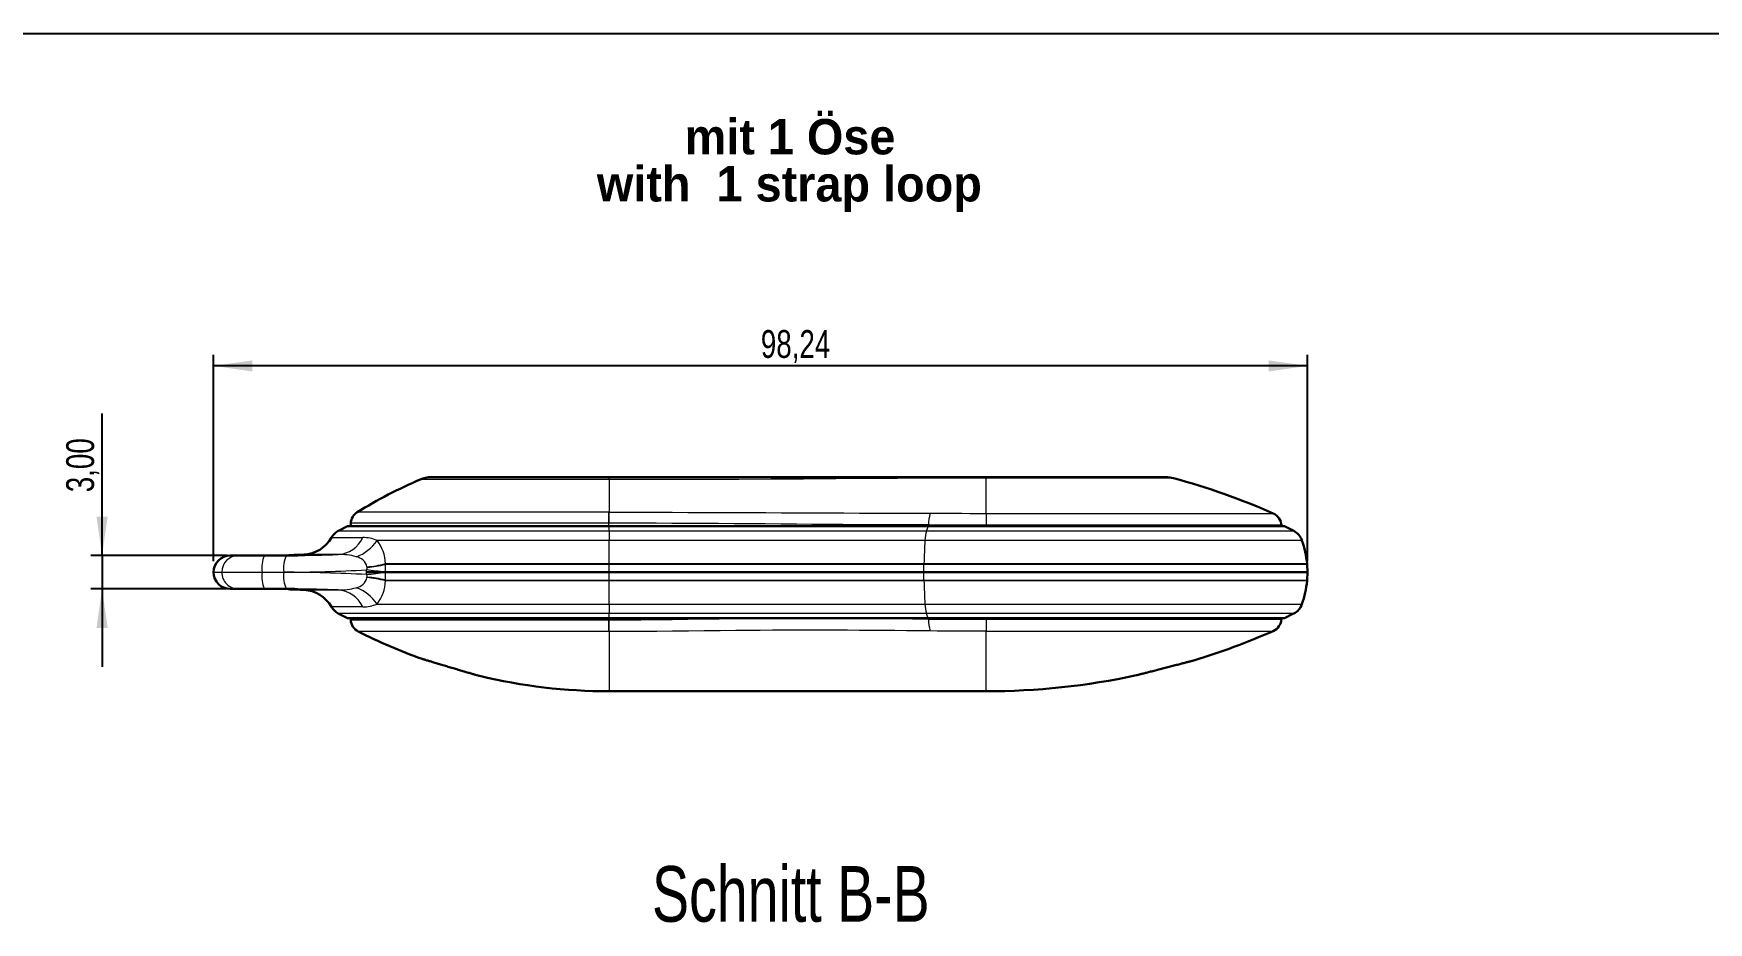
# Model space of a CAD drawing. Header units: millimetres. Extents: x 0 to 594, y 0 to 420.
# Drawn here: x 139.9 to 290.3, y 130.1 to 210 of the extents above; entities that cross this region are included whole.
import ezdxf

# ---------------------------------------------------------------- set-up
doc = ezdxf.new("R2010")
doc.units = ezdxf.units.MM
doc.linetypes.add('SLD-Durchgehend', pattern=[0])
doc.layers.add('BEM', color=7, linetype='SLD-Durchgehend')
doc.layers.add('SLD-0', color=7, linetype='SLD-Durchgehend')
doc.styles.add('SLDTEXTSTYLE0', font='ARIALBD.TTF', dxfattribs={"width": 0.948})
doc.styles.add('SLDTEXTSTYLE3', font='ARIALN.TTF', dxfattribs={"width": 0.87})
doc.dimstyles.new('SLDDIMSTYLE0', dxfattribs={"dimtxt": 2.5, "dimasz": 3.5, "dimexe": 0, "dimexo": 0.0625, "dimtad": 1, "dimrnd": 1e-09, "dimzin": 12, "dimdsep": 46, "dimtxsty": 'SLDTEXTSTYLE3', "dimsah": 1, "dimcen": 0.09, "dimadec": 0, "dimazin": 0, "dimtfac": 1, "dimtofl": 0, "dimtmove": 0, "dimatfit": 3, "dimfxl": 1, "dimtolj": 1, "dimtzin": 12, "dimarcsym": 0})
doc.dimstyles.new('SLDDIMSTYLE1', dxfattribs={"dimtxt": 2.5, "dimasz": 3.5, "dimexe": 0, "dimexo": 0.0625, "dimtad": 1, "dimrnd": 1e-09, "dimzin": 12, "dimdsep": 46, "dimtxsty": 'SLDTEXTSTYLE3', "dimsah": 1, "dimcen": 0.09, "dimadec": 0, "dimazin": 0, "dimtfac": 1, "dimtofl": 0, "dimtmove": 0, "dimatfit": 3, "dimfxl": 1, "dimtolj": 1, "dimtzin": 12, "dimarcsym": 0})

# ---------------------------------------------------------------- blocks, each defined once
blk = doc.blocks.new('SW_NOTE_1')
at = {"layer": 'BEM', "color": 0, "char_height": 3.175, "attachment_point": 1, "style": 'SLDTEXTSTYLE0'}
for s, insert in [('mit 1 Öse', (0, 4.09)), ('with  1 strap loop', (-7.88, -0.14))]:
    blk.add_mtext(s, dxfattribs=dict(at, insert=insert))
blk = doc.blocks.new('*D35')
at = {"layer": 'SLD-0'}
for p, q in [((156.06, 162.59), (156.06, 181.13)), ((254.3, 162.59), (254.3, 181.13)), ((254.3, 180.13), (156.06, 180.13))]:
    blk.add_line(p, q, dxfattribs=at)
for points in [[(156.06, 180.13), (159.56, 179.63), (159.56, 180.63)], [(254.3, 180.13), (250.8, 180.63), (250.8, 179.63)]]:
    blk.add_solid(points, dxfattribs=at)
at = {"layer": 'SLD-0', "insert": (205.21, 183.35), "char_height": 2.5, "attachment_point": 1, "style": 'SLDTEXTSTYLE3'}
blk.add_mtext('98,24', dxfattribs=at)
blk = doc.blocks.new('*D36')
at = {"layer": 'SLD-0'}
for p, q in [((146.06, 163.09), (146.06, 175.85)), ((157.29, 163.09), (145.06, 163.09)), ((146.06, 163.09), (146.06, 160.09)), ((157.29, 160.09), (145.06, 160.09)), ((146.06, 160.09), (146.06, 153.09))]:
    blk.add_line(p, q, dxfattribs=at)
for points in [[(146.06, 163.09), (146.56, 166.59), (145.56, 166.59)], [(146.06, 160.09), (145.56, 156.59), (146.56, 156.59)]]:
    blk.add_solid(points, dxfattribs=at)
at = {"layer": 'SLD-0', "insert": (142.84, 168.78), "char_height": 2.5, "attachment_point": 1, "rotation": 90, "style": 'SLDTEXTSTYLE3'}
blk.add_mtext('3,00', dxfattribs=at)

msp = doc.modelspace()

# ---------------------------------------------------------------- linework, layer by layer
at = {"color": 7, "linetype": 'SLD-Durchgehend', "lineweight": 30}
for p, q in [((175.60633, 170.13027), (191.60421, 170.13027)), ((191.60421, 170.13027), (225.42921, 170.13027)), ((225.42921, 170.13027), (241.60234, 170.13027)), ((191.60421, 165.71527), (168.09171, 165.71527)), ((168.39174, 165.99336), (168.37727, 165.71527)), ((191.60421, 165.71527), (220.24683, 165.71527)), ((220.24683, 165.71527), (252.24171, 165.71527)), ((251.95616, 165.71527), (251.95115, 165.81138)), ((157.56254, 163.09027), (158.28757, 163.09027)), ((158.28757, 163.09027), (160.62951, 163.09027)), ((160.62951, 163.09027), (162.6089, 163.09027)), ((162.6089, 163.09027), (163.28016, 163.09356)), ((171.47967, 161.59027), (169.79126, 161.59027)), ((191.60421, 161.59027), (171.47967, 161.59027)), ((191.60421, 161.59027), (219.84819, 161.59027)), ((219.84819, 161.59027), (254.30421, 161.59027)), ((254.30421, 161.59027), (254.25533, 162.29683)), ((254.25533, 160.88372), (254.30421, 161.59027)), ((158.28757, 160.09027), (157.56254, 160.09027)), ((160.62951, 160.09027), (158.28757, 160.09027)), ((162.6089, 160.09027), (160.62951, 160.09027)), ((163.36757, 160.08655), (162.6089, 160.09027)), ((191.60421, 157.46527), (168.09171, 157.46527)), ((168.37727, 157.46527), (168.38593, 157.29886)), ((191.60421, 157.46527), (220.24683, 157.46527)), ((220.24683, 157.46527), (252.24171, 157.46527)), ((251.95116, 157.36922), (251.95616, 157.46527)), ((191.60421, 150.89268), (225.42921, 150.89268))]:
    msp.add_line(p, q, dxfattribs=at)
at = {"color": 7, "linetype": 'SLD-Durchgehend', "lineweight": 0}
for p, q in [((191.60421, 169.92866), (191.60421, 170.13027)), ((225.42921, 170.04372), (225.42921, 170.13027)), ((225.42921, 166.88017), (225.42921, 170.04372)), ((242.25115, 170.04372), (225.42921, 170.04372)), ((191.60421, 169.92866), (174.62789, 169.92866)), ((191.60421, 169.92866), (191.60421, 166.98078)), ((191.56843, 166.98076), (168.97551, 166.98076)), ((191.56843, 166.98076), (191.60421, 166.98078)), ((191.60421, 165.99339), (191.60421, 166.98078)), ((191.56974, 165.99335), (168.3918, 165.99335)), ((191.60421, 165.99339), (191.56974, 165.99336)), ((191.57141, 165.71527), (191.56974, 165.99335)), ((191.60421, 165.29709), (191.60421, 165.71527)), ((220.26984, 165.71527), (220.27034, 165.83492)), ((220.27034, 165.83492), (220.27034, 165.83495)), ((225.42921, 166.88017), (251.21223, 166.88017)), ((225.42921, 166.88017), (225.42921, 165.81129)), ((251.94944, 165.81129), (225.42921, 165.81129)), ((166.64818, 164.69972), (169.45975, 164.69972)), ((167.26859, 165.29709), (191.60421, 165.29709)), ((191.60421, 164.45601), (170.74911, 164.45601)), ((191.60421, 165.29709), (220.08774, 165.29709)), ((191.60421, 165.29709), (191.60421, 164.45601)), ((219.94657, 164.45601), (191.60421, 164.45601)), ((191.60421, 162.3604), (191.60421, 164.45601)), ((253.79522, 164.45601), (219.94657, 164.45601)), ((220.08774, 165.29709), (253.06484, 165.29709)), ((163.01613, 163.13212), (163.68393, 163.11687)), ((167.25803, 163.17535), (164.16692, 163.17535)), ((156.06255, 161.59027), (156.80616, 161.59027)), ((156.80616, 161.59027), (160.42552, 161.59027)), ((160.42552, 161.59027), (162.37566, 161.59027)), ((169.79126, 161.59027), (169.81445, 161.7988)), ((169.81445, 161.38175), (169.79126, 161.59027)), ((169.84531, 162.07749), (169.85079, 162.03528)), ((169.85079, 161.14526), (169.84531, 161.10305)), ((171.47982, 161.59176), (171.47967, 161.59027)), ((171.47967, 161.59027), (171.47982, 161.58879)), ((171.49445, 162.3604), (191.60421, 162.3604)), ((171.49445, 162.3604), (171.50295, 162.29683)), ((191.60421, 162.29683), (171.50295, 162.29683)), ((191.60421, 162.3604), (219.85862, 162.3604)), ((191.60421, 162.3604), (191.60421, 162.29683)), ((191.60421, 161.59027), (191.60421, 162.29683)), ((219.85764, 162.29683), (191.60421, 162.29683)), ((191.60421, 160.88372), (191.60421, 161.59027)), ((219.84819, 161.59027), (219.85764, 162.29683)), ((219.85764, 160.88372), (219.84819, 161.59027)), ((219.85862, 162.3604), (219.85764, 162.29683)), ((254.25533, 162.29683), (219.85764, 162.29683)), ((219.85862, 162.3604), (254.25026, 162.3604)), ((164.16692, 160.00519), (167.25803, 160.00519)), ((171.50295, 160.88372), (171.49445, 160.82014)), ((191.60421, 160.82014), (171.49445, 160.82014)), ((171.50295, 160.88372), (191.60421, 160.88372)), ((191.60421, 160.88372), (219.85764, 160.88372)), ((191.60421, 160.88372), (191.60421, 160.82014)), ((219.85862, 160.82014), (191.60421, 160.82014)), ((191.60421, 158.72454), (191.60421, 160.82014)), ((219.85764, 160.88372), (254.25533, 160.88372)), ((219.85764, 160.88372), (219.85862, 160.82014)), ((254.25026, 160.82014), (219.85862, 160.82014)), ((169.45975, 158.48082), (166.64818, 158.48082)), ((170.74911, 158.72454), (191.60421, 158.72454)), ((191.60421, 158.72454), (219.94657, 158.72454)), ((191.60421, 158.72454), (191.60421, 157.88345)), ((219.94657, 158.72454), (253.79522, 158.72454)), ((191.60421, 157.88345), (167.26859, 157.88345)), ((168.38761, 157.29895), (191.57041, 157.29895)), ((191.57041, 157.29895), (191.57141, 157.46527)), ((191.57041, 157.29894), (191.60421, 157.29892)), ((220.08774, 157.88345), (191.60421, 157.88345)), ((191.60421, 157.46527), (191.60421, 157.88345)), ((191.60421, 156.25851), (191.60421, 157.29893)), ((253.06484, 157.88345), (220.08774, 157.88345)), ((220.27018, 157.38564), (220.26984, 157.46527)), ((225.42921, 157.36925), (251.95054, 157.36925)), ((225.42921, 157.36925), (225.42921, 156.30037)), ((191.56927, 156.25852), (169.06475, 156.25852)), ((191.60421, 156.25851), (191.56927, 156.25852)), ((191.60421, 156.25851), (191.60421, 150.89268)), ((225.42921, 156.30037), (251.21251, 156.30037)), ((225.42921, 150.89268), (225.42921, 156.30037))]:
    msp.add_line(p, q, dxfattribs=at)
at = {"color": 7, "linetype": 'SLD-Durchgehend', "lineweight": 0, "flags": 128}
for points in [[(225.42921, 170.04372), (222.78076, 170.04081), (220.13235, 170.03241), (217.48389, 170.01922), (214.83548, 170.00239), (211.932, 169.98129), (209.02848, 169.96071), (206.12485, 169.94463), (203.22116, 169.93425), (200.31694, 169.92902), (197.41271, 169.9275), (191.60421, 169.92866)], [(191.56974, 165.99335), (191.56964, 166.07821), (191.56954, 166.16236), (191.56944, 166.2454), (191.56934, 166.32695), (191.56924, 166.40661), (191.56914, 166.484), (191.56904, 166.55877), (191.56894, 166.63056), (191.56885, 166.69902), (191.56875, 166.76383), (191.56867, 166.82469), (191.56858, 166.88131), (191.5685, 166.93341), (191.56843, 166.98076)], [(191.60421, 166.98078), (193.01197, 166.98035), (194.41963, 166.97908), (195.82749, 166.97701), (197.23504, 166.9742), (198.64345, 166.97069), (200.05133, 166.96652), (201.45899, 166.96177), (202.86587, 166.9565), (204.26895, 166.95078), (205.671, 166.94471), (207.07237, 166.93834), (208.47242, 166.93178), (209.87253, 166.92515), (211.27107, 166.91872), (212.66841, 166.9128), (214.06392, 166.90766), (215.65714, 166.90302), (217.24809, 166.89999), (218.8361, 166.89885), (219.62924, 166.89893), (220.42165, 166.89606)], [(220.27034, 165.83495), (219.22133, 165.84207), (218.17078, 165.84444), (217.11887, 165.84684), (215.53786, 165.85383), (213.95408, 165.86265), (212.56795, 165.87162), (211.1799, 165.88153), (209.79011, 165.89211), (208.39876, 165.90308), (207.00393, 165.9142), (205.60765, 165.92523), (204.21012, 165.93602), (202.81151, 165.94638), (201.41387, 165.95614), (200.01528, 165.96511), (198.61594, 165.97314), (197.21602, 165.98005), (195.81355, 165.98568), (194.41063, 165.98987), (193.00745, 165.99248), (191.60421, 165.99339)], [(220.08774, 165.29709), (220.17667, 165.5322), (220.24683, 165.71527)], [(225.42921, 165.81129), (224.68636, 165.81187), (223.94351, 165.81354), (223.20007, 165.81619), (222.45781, 165.8197), (221.90899, 165.8228), (221.36147, 165.82627), (220.81501, 165.83009), (220.27034, 165.83492)], [(220.42165, 166.89606), (220.94962, 166.89275), (221.47971, 166.89042), (222.01205, 166.88822), (222.54599, 166.88616), (223.26359, 166.88375), (223.98331, 166.88185), (224.70567, 166.88061), (225.42912, 166.88017), (225.42921, 166.88017)], [(163.68393, 163.11687), (163.70236, 163.11635), (163.71424, 163.11566), (163.71947, 163.1148), (163.71791, 163.11379), (163.70051, 163.11184), (163.66438, 163.10957), (163.60837, 163.10702), (163.53276, 163.10432), (163.44258, 163.1017), (163.33483, 163.09913), (163.20785, 163.09669), (163.06353, 163.0945), (163.00452, 163.09383)], [(163.68393, 163.11687), (163.59245, 163.11174), (163.54887, 163.10726)], [(163.68393, 160.06367), (163.53643, 160.06062), (163.40719, 160.0578), (163.30391, 160.05545), (163.21637, 160.05338), (163.14448, 160.05164), (163.0885, 160.05025), (163.0484, 160.04924), (163.02427, 160.04863), (163.01612, 160.04842), (163.01613, 160.04842)], [(163.05159, 160.08613), (163.113, 160.08536), (163.25077, 160.08309), (163.37295, 160.08056), (163.47477, 160.07797), (163.56003, 160.07532), (163.62871, 160.07267), (163.67864, 160.07018), (163.70841, 160.06801), (163.71963, 160.06616), (163.71167, 160.06468), (163.68393, 160.06367)], [(163.54455, 160.0738), (163.59245, 160.06881), (163.68393, 160.06367)], [(191.56927, 156.25852), (191.56933, 156.30029), (191.56939, 156.34727), (191.56946, 156.39924), (191.56953, 156.45595), (191.5696, 156.51711), (191.56968, 156.58243), (191.56975, 156.65158), (191.56983, 156.72423), (191.56991, 156.80002), (191.57, 156.87857), (191.57008, 156.9595), (191.57016, 157.04242), (191.57025, 157.12691), (191.57033, 157.21256), (191.57041, 157.29895)], [(191.60421, 157.29893), (193.01441, 157.30255), (194.42453, 157.31261), (195.83433, 157.32791), (197.24362, 157.34722), (198.65456, 157.36936), (200.06489, 157.39305), (201.47444, 157.417), (202.88303, 157.43991), (204.34046, 157.46117), (204.68495, 157.46527)], [(213.88541, 157.46527), (214.50566, 157.45867), (215.94952, 157.44149), (217.39227, 157.42164), (218.83256, 157.40113), (220.27018, 157.38564)], [(220.24683, 157.46527), (220.15758, 157.69853), (220.08774, 157.88345)], [(220.27018, 157.38564), (220.90429, 157.3807), (221.54202, 157.37614), (222.18205, 157.37287), (222.82708, 157.37079), (223.47366, 157.36967), (224.12453, 157.36923), (224.77618, 157.36919), (225.42921, 157.36925)], [(220.40921, 156.31047), (219.3546, 156.31959), (218.29892, 156.33075), (217.24172, 156.33959), (216.18313, 156.34808), (215.12253, 156.35666), (214.06054, 156.36488), (212.99687, 156.37235), (211.93181, 156.37866), (211.71606, 156.37976), (210.62702, 156.38417), (209.53659, 156.38635), (208.44436, 156.3858), (207.35089, 156.38238), (206.25495, 156.37629), (205.15805, 156.36804), (204.05993, 156.3581), (202.9611, 156.34695), (201.54422, 156.33157), (200.12657, 156.31591), (198.70781, 156.30086), (197.2886, 156.28716), (195.86789, 156.27549), (194.44696, 156.26644), (193.02562, 156.26059), (191.60421, 156.25851)], [(225.42921, 156.30037), (225.42912, 156.30037), (224.80163, 156.30016), (224.17354, 156.29976), (223.54625, 156.29953), (222.91698, 156.29982), (222.28929, 156.30094), (221.6604, 156.30324), (221.03387, 156.30678), (220.4092, 156.31047)], [(174.79111, 153.80286), (174.79024, 153.80313), (174.80599, 153.79837), (174.83747, 153.78886), (174.8852, 153.77445), (174.95014, 153.75484), (175.03151, 153.73029), (175.12557, 153.70193), (175.23421, 153.66919), (175.35862, 153.63173), (175.49673, 153.59017), (175.64646, 153.54516), (175.80801, 153.49665), (175.9828, 153.44422), (176.16772, 153.38881), (176.3143, 153.34493), (176.46538, 153.29975), (176.62162, 153.25307), (176.78131, 153.20541)], [(239.68453, 152.52237), (239.77619, 152.54596), (239.87219, 152.57067), (239.97279, 152.59657), (240.07731, 152.6235), (240.25834, 152.67017), (240.44879, 152.7193), (240.65029, 152.77133), (240.85905, 152.82527), (241.0711, 152.88012), (241.28758, 152.93616), (241.51021, 152.99384), (241.73445, 153.052), (241.95301, 153.10873), (242.17006, 153.16513), (242.38715, 153.22158), (242.59941, 153.27683), (242.79558, 153.32794), (242.98414, 153.3771), (243.16615, 153.42459), (243.33696, 153.4692), (243.4847, 153.5078), (243.61971, 153.5431), (243.74234, 153.57518), (243.849, 153.6031), (243.93213, 153.62486), (243.99937, 153.64248), (244.05042, 153.65585), (244.08325, 153.66445), (244.0968, 153.668), (244.09578, 153.66774)], [(176.78131, 153.20541), (176.99225, 153.14252), (177.21156, 153.07723), (177.43346, 153.01125), (177.65965, 152.9441), (177.88541, 152.87716), (178.10216, 152.81299), (178.31532, 152.74995), (178.52634, 152.68764), (178.73022, 152.62751), (178.91372, 152.57345), (179.0876, 152.52228), (179.2527, 152.47375), (179.4045, 152.42917), (179.5308, 152.39211), (179.64296, 152.35922), (179.74108, 152.33047), (179.82196, 152.30678), (179.87988, 152.28982), (179.92141, 152.27767), (179.94604, 152.27046), (179.95135, 152.26891)], [(238.94061, 152.33127), (238.94796, 152.33316), (238.97251, 152.33946), (239.01484, 152.35032), (239.07472, 152.36568), (239.14839, 152.38459), (239.23775, 152.40753), (239.34401, 152.43483), (239.4655, 152.46605), (239.5708, 152.49312), (239.68453, 152.52237)]]:
    msp.add_lwpolyline(points, dxfattribs=at)
at = {"color": 7, "linetype": 'SLD-Durchgehend', "lineweight": 30, "flags": 128}
for points in [[(168.09171, 165.71527), (167.34442, 165.33607), (167.2709, 165.29798)], [(253.06228, 165.29745), (252.82934, 165.41785), (252.24171, 165.71527)], [(167.27118, 157.88308), (167.50409, 157.76269), (168.09171, 157.46527)], [(252.24171, 157.46527), (252.98901, 157.84447), (253.06255, 157.88257)], [(174.80334, 153.79879), (174.80394, 153.7986), (174.80828, 153.79729), (174.81781, 153.79441), (174.83218, 153.79007), (174.85137, 153.78428), (174.87534, 153.77704), (174.90396, 153.7684), (174.93713, 153.75839), (174.97488, 153.74699), (175.01747, 153.73414), (175.06476, 153.71988), (175.11664, 153.70423), (175.17298, 153.68725), (175.23359, 153.66899), (175.29829, 153.6495), (175.36682, 153.62886), (175.43893, 153.60716), (175.51467, 153.58438), (175.59462, 153.56034), (175.67809, 153.53526), (175.76496, 153.50917), (175.85508, 153.48212), (175.94831, 153.45415), (176.04451, 153.42531), (176.14351, 153.39565), (176.24495, 153.36527), (176.34846, 153.3343), (176.45402, 153.30273), (176.56132, 153.27067), (176.67023, 153.23815), (176.78061, 153.2052), (176.89233, 153.17188), (177.00528, 153.13822), (177.11929, 153.10427), (177.23404, 153.07012), (177.34831, 153.03614), (177.46286, 153.00211), (177.57739, 152.9681), (177.69161, 152.9342), (177.80521, 152.90051), (177.91789, 152.86712), (178.02935, 152.83412), (178.13934, 152.80157), (178.24732, 152.76964), (178.35366, 152.73822), (178.45846, 152.70727), (178.56133, 152.67691), (178.66185, 152.64726), (178.75968, 152.61842), (178.85448, 152.59049), (178.94595, 152.56356), (179.03388, 152.53768), (179.11823, 152.51287), (179.19953, 152.48898), (179.27765, 152.46602), (179.35224, 152.44411), (179.42294, 152.42336), (179.48946, 152.40384), (179.55154, 152.38563), (179.60897, 152.36879), (179.66166, 152.35335), (179.70984, 152.33923), (179.75386, 152.32633), (179.79353, 152.31471), (179.82866, 152.30443), (179.85907, 152.29553), (179.88462, 152.28805), (179.9052, 152.28203), (179.92076, 152.27747), (179.93128, 152.2744), (179.93692, 152.27275), (179.93809, 152.2724)], [(238.95193, 152.33394), (238.95259, 152.33411), (238.95738, 152.33534), (238.96725, 152.33787), (238.98204, 152.34167), (239.00171, 152.34671), (239.02618, 152.35299), (239.05531, 152.36046), (239.08921, 152.36916), (239.12799, 152.37911), (239.17144, 152.39027), (239.21948, 152.4026), (239.27205, 152.4161), (239.32904, 152.43074), (239.39035, 152.44649), (239.45587, 152.46333), (239.52535, 152.48119), (239.59849, 152.5), (239.67546, 152.5198), (239.75605, 152.54053), (239.84014, 152.56217), (239.92761, 152.5847), (240.01833, 152.60806), (240.11214, 152.63223), (240.2089, 152.65717), (240.3084, 152.68283), (240.40979, 152.70899), (240.5136, 152.73578), (240.61975, 152.76319), (240.72794, 152.79114), (240.83783, 152.81954), (240.94908, 152.8483), (241.06127, 152.87732), (241.17405, 152.90651), (241.28719, 152.9358), (241.40081, 152.96524), (241.51534, 152.99492), (241.63034, 153.02474), (241.74538, 153.05458), (241.85996, 153.08432), (241.97357, 153.11382), (242.08579, 153.14297), (242.19625, 153.17168), (242.30513, 153.2), (242.41293, 153.22804), (242.51955, 153.25579), (242.62454, 153.28313), (242.72742, 153.30993), (242.8277, 153.33606), (242.92499, 153.36143), (243.0189, 153.38592), (243.10924, 153.40949), (243.19646, 153.43226), (243.28089, 153.45431), (243.36222, 153.47555), (243.44011, 153.49591), (243.51419, 153.51527), (243.58418, 153.53357), (243.64981, 153.55073), (243.71087, 153.56671), (243.76725, 153.58146), (243.81946, 153.59513), (243.86742, 153.60768), (243.91093, 153.61908), (243.94983, 153.62926), (243.984, 153.63821), (244.01333, 153.6459), (244.03775, 153.65229), (244.05718, 153.65739), (244.07161, 153.66117), (244.08115, 153.66367), (244.08577, 153.66488), (244.08629, 153.66501)]]:
    msp.add_lwpolyline(points, dxfattribs=at)
at = {"color": 7, "linetype": 'SLD-Durchgehend', "lineweight": 30}
for centre, radius, start, end in [((175.60633, 167.65527), 2.475, 90, 113.286474), ((241.60234, 167.65527), 2.475, 74.8025602, 90), ((225.42921, 108.11777), 64.17009, 66.3097086, 74.8025602), ((191.60421, 130.48444), 42.94231, 113.286474, 121.7996518), ((169.62757, 165.92902), 1.2375, 121.7851345, 177.0198741), ((250.71533, 165.74696), 1.2375, 2.9821693, 66.3235364), ((164.03454, 166.17243), 3, 272.5290677, 330.6000075), ((167.955, 163.96336), 1.5, 117.2330836, 150.6000075), ((252.37842, 163.96336), 1.5, 19.1734261, 62.7669164), ((245.88268, 161.63417), 8.3983, 4.9609876, 19.6338826), ((157.56254, 161.59027), 1.5, 90, 180), ((162.39886, 214.46003), 51.36977, 269.9598357, 270.6755403), ((163.06254, 161.63284), 1.5, 91.7734269, 103.054552), ((162.9159, 180.20373), 17.1101, 270.3122462, 272.3719339), ((160.31254, 250.43914), 87.34887, 271.7736739, 272.5290677), ((157.56254, 161.59027), 1.5, 180, 270), ((251.26249, 162.08979), 3, 3.9573181, 5.1754195), ((162.39875, 108.78087), 51.30941, 89.2709682, 90.0400835), ((163.06254, 161.5477), 1.5, 256.6719293, 268.2267643), ((160.31254, 72.7414), 87.34887, 87.4709323, 88.2263229), ((162.96475, 144.73979), 15.34664, 87.5397301, 89.6916867), ((164.03454, 157.00811), 3, 29.3999925, 87.4709323), ((245.89437, 161.54272), 8.38631, 340.3627505, 355.0569236), ((251.26249, 161.09076), 3, 354.8245805, 356.0426819), ((167.955, 159.21718), 1.5, 209.3999925, 242.7669164), ((252.37842, 159.21718), 1.5, 297.2330836, 340.8265739), ((169.62175, 157.36328), 1.2375, 182.9820755, 243.2435328), ((250.71533, 157.43359), 1.2375, 293.6729928, 357.020128), ((191.60421, 200.91711), 50.02443, 243.2196361, 250.3606458), ((225.42921, 215.06277), 64.17009, 286.9113825, 293.6902063), ((174.89028, 154.08725), 0.30128, 250.7896581, 253.1826591), ((244.01031, 153.95523), 0.3, 284.6852389, 286.5514542), ((180.02235, 152.5598), 0.29949, 253.6895885, 256.2647244), ((191.60421, 200.91711), 50.02443, 256.5295455, 270), ((225.42921, 215.06277), 64.17009, 270.0000005, 282.154943), ((238.87774, 152.62181), 0.29727, 282.2079271, 284.3963653)]:
    msp.add_arc(centre, radius, start, end, dxfattribs=at)
at = {"color": 7, "linetype": 'SLD-Durchgehend', "lineweight": 0}
for centre, radius, start, end in [((223.66833, 165.89177), 3.39846, 162.8116947, 180.9580018), ((167.05549, 165.8201), 2.65249, 274.3791762, 335.0145953), ((167.6894, 166.41438), 3.63278, 289.0145164, 327.3786489), ((169.49774, 161.36814), 3.33179, 67.939449, 90.6532309), ((168.00777, 162.30065), 3.4872, 0.9818625, 38.1759225), ((262.16946, 161.63429), 42.31708, 176.176659, 179.0168188), ((223.22979, 164.33734), 3.28537, 163.0144372, 177.9299665), ((158.29706, 161.59937), 1.49093, 90.3646747, 180.3498231), ((163.29596, 161.96379), 2.89464, 157.0976513, 187.4139982), ((164.92743, 161.96162), 2.57865, 154.0433706, 188.2799298), ((162.70869, 287.65444), 124.5622, 270.262863, 272.0930568), ((167.48539, 158.28621), 4.89443, 73.5305096, 92.6625139), ((168.65657, 161.77158), 1.22747, 14.4312243, 79.8451102), ((158.29678, 161.58089), 1.49065, 179.6396221, 269.6458778), ((163.37613, 161.22766), 2.97281, 172.9937539, 202.4945961), ((164.99713, 161.22976), 2.64614, 172.1696384, 205.5070606), ((162.00032, 307.76717), 146.17738, 270.1471183, 273.0642931), ((162.001, 15.4378), 146.15295, 86.935463, 89.8531256), ((168.68523, 161.37807), 1.19223, 279.0606733, 346.6629877), ((169.40391, 161.98292), 0.44993, 335.8443186, 6.6831745), ((162.41012, 95.43915), 66.77145, 82.1932687, 83.6333403), ((162.16092, 229.74588), 68.79121, 276.3878035, 277.7855915), ((169.40176, 161.19729), 0.45204, 353.3903626, 24.0821453), ((169.18264, 170.88829), 8.83569, 274.3011652, 285.1676856), ((169.14152, 152.05255), 9.07782, 74.9776525, 85.5534947), ((169.09124, 172.18228), 10.17538, 274.2808899, 283.7103685), ((169.04649, 150.71562), 10.46061, 76.4184653, 85.5902773), ((166.46706, 162.10909), 5.03938, 354.1077262, 2.1349672), ((166.46458, 161.07137), 5.04186, 357.86701, 5.8902964), ((162.72187, 36.15532), 123.93291, 87.9024063, 89.7014807), ((167.51432, 164.65541), 4.65728, 266.8454366, 286.9615441), ((167.06272, 157.37088), 2.64154, 24.846474, 85.7597505), ((167.68939, 156.76616), 3.63278, 32.6213634, 70.9854735), ((168.03895, 160.86881), 3.45585, 321.6491056, 359.1931066), ((262.24957, 161.54962), 42.39723, 180.9858666, 183.820656), ((169.49411, 161.83157), 3.35093, 269.4124831, 291.994857), ((223.22979, 158.84321), 3.28537, 182.0700375, 196.9855537), ((223.46503, 157.25219), 3.19764, 177.6080357, 197.1278862)]:
    msp.add_arc(centre, radius, start, end, dxfattribs=at)
at = {"layer": 'SLD-0'}
msp.add_line((24.59875, 210), (401.27883, 210), dxfattribs=at)

# ---------------------------------------------------------------- block references
at = {"layer": 'BEM'}
msp.add_blockref('SW_NOTE_1', (198.36556, 198.22101), dxfattribs=at)

# ---------------------------------------------------------------- texts
at = {"layer": 'SLD-0', "insert": (195.44076, 135.1856), "char_height": 5, "attachment_point": 1, "style": 'SLDTEXTSTYLE3'}
msp.add_mtext('Schnitt B-B', dxfattribs=at)

# ---------------------------------------------------------------- dimensions: what is measured, and where the dimension line sits
at = {"layer": 'SLD-0'}
for base, p1, p2, angle, dimstyle, picture, middle in [((156.06254, 180.1303), (254.30421, 161.59027), (156.06254, 161.59027), 0, 'SLDDIMSTYLE0', '*D35', (208.73143, 180.1303)), ((146.06254, 160.09027), (158.28757, 163.09027), (158.28757, 160.09027), 90, 'SLDDIMSTYLE1', '*D36', (146.06254, 171.51692))]:
    dim = msp.add_linear_dim(base=base, p1=p1, p2=p2, angle=angle, dimstyle=dimstyle, dxfattribs=at)
    dim.commit()
    dim.dimension.update_dxf_attribs({"geometry": picture, "text_midpoint": middle, "dimtype": 160})

doc.saveas('drawing.dxf')
